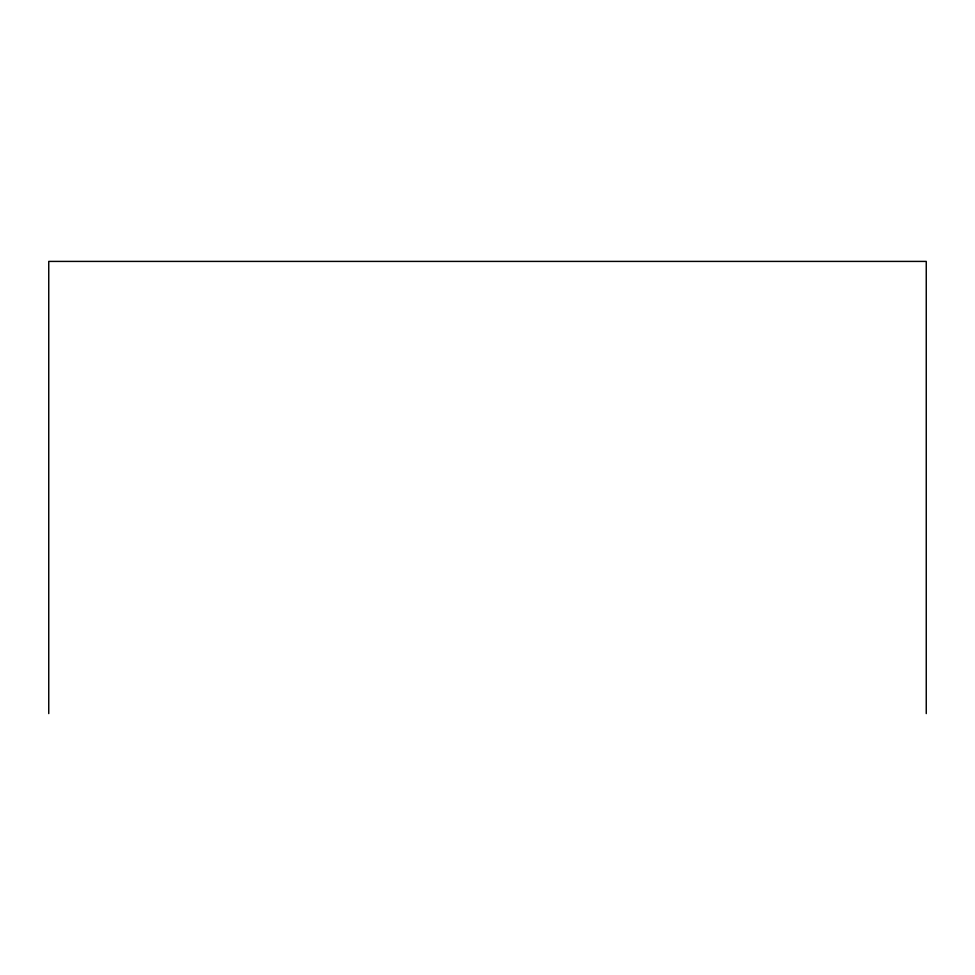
<?xml version="1.0" encoding="UTF-8"?>
<svg xmlns="http://www.w3.org/2000/svg" width="975" height="975" viewBox="0 0 975 975"><rect width="100%" height="100%" fill="white"/><g stroke="black" fill="none" stroke-linecap="round" stroke-linejoin="round"><path stroke-width="1.46" d="M926.25 713.59L926.25 261.41L48.75 261.41L48.75 713.59"/></g></svg>
